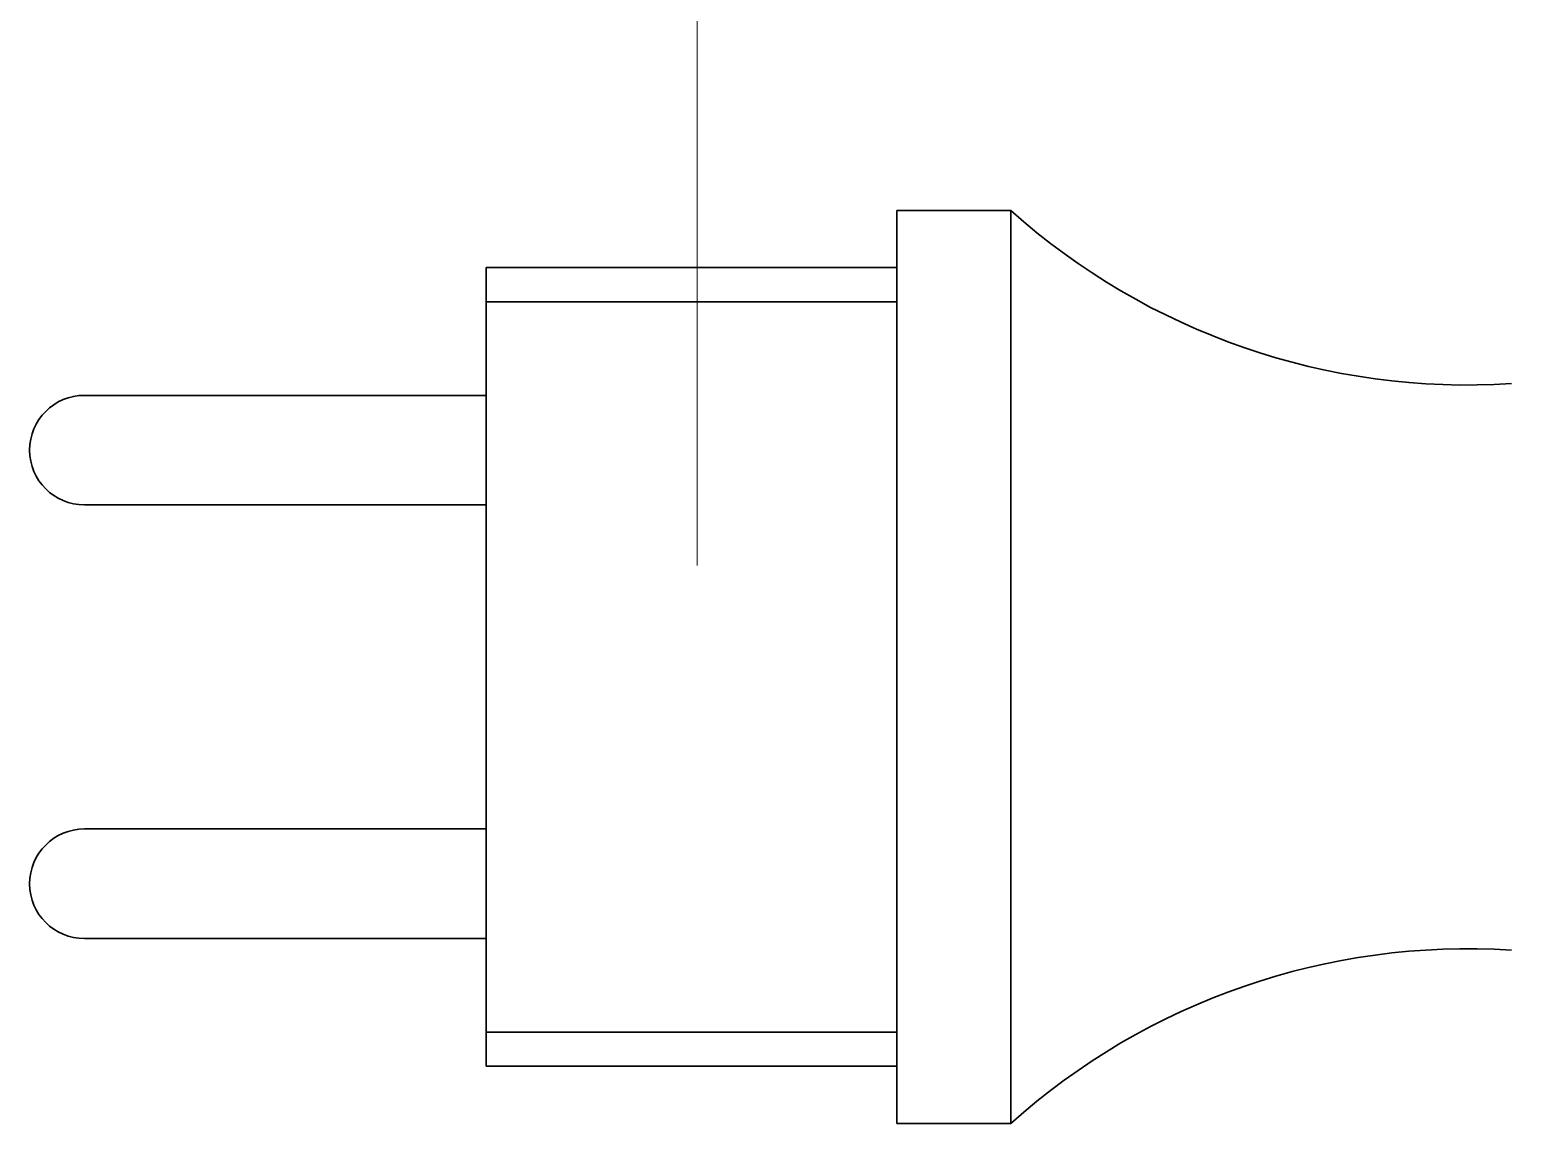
# Model space of a CAD drawing. Extents: x 6327 to 10269, y -393 to 3204.
# Drawn here: x 9400.1 to 9465, y 1275.6 to 1323.5 of the extents above; entities that cross this region are included whole.
import ezdxf

# ---------------------------------------------------------------- set-up
doc = ezdxf.new("R2010")
doc.units = 0
doc.header["$LTSCALE"] = 5
doc.layers.get('0').update_dxf_attribs({"linetype": 'CONTINUOUS', "lineweight": 0})
doc.layers.add('1', color=7, linetype='CONTINUOUS', true_color=0xffffff)

msp = doc.modelspace()

# ---------------------------------------------------------------- linework, layer by layer
at = {"color": 4}
msp.add_line((9429.323, 1400.026), (9429.323, 1300.026), dxfattribs=at)
at = {"layer": '1', "color": 7, "linetype": 'Continuous', "lineweight": 35}
for p, q in [((9443.073, 1315.576), (9438.073, 1315.576)), ((9438.073, 1275.576), (9438.073, 1315.576)), ((9443.073, 1275.576), (9443.073, 1315.576)), ((9420.073, 1313.076), (9420.073, 1311.576)), ((9420.073, 1313.076), (9438.073, 1313.076)), ((9438.073, 1311.576), (9420.073, 1311.576)), ((9420.073, 1279.576), (9420.073, 1311.576)), ((9420.073, 1307.476), (9402.473, 1307.476)), ((9402.473, 1302.676), (9420.073, 1302.676)), ((9420.073, 1288.476), (9402.473, 1288.476)), ((9402.473, 1283.676), (9420.073, 1283.676)), ((9420.073, 1279.576), (9420.073, 1278.076)), ((9438.073, 1279.576), (9420.073, 1279.576)), ((9420.073, 1278.076), (9438.073, 1278.076)), ((9438.073, 1275.576), (9443.073, 1275.576))]:
    msp.add_line(p, q, dxfattribs=at)
for centre, radius, start, end in [((9463.084, 1337.927), 30, 228.16121, 273.67849), ((9402.473, 1305.076), 2.4, 90, 270), ((9402.473, 1286.076), 2.4, 90, 270), ((9463.084, 1253.225), 30, 86.32151, 131.83879)]:
    msp.add_arc(centre, radius, start, end, dxfattribs=at)

doc.saveas('drawing.dxf')
